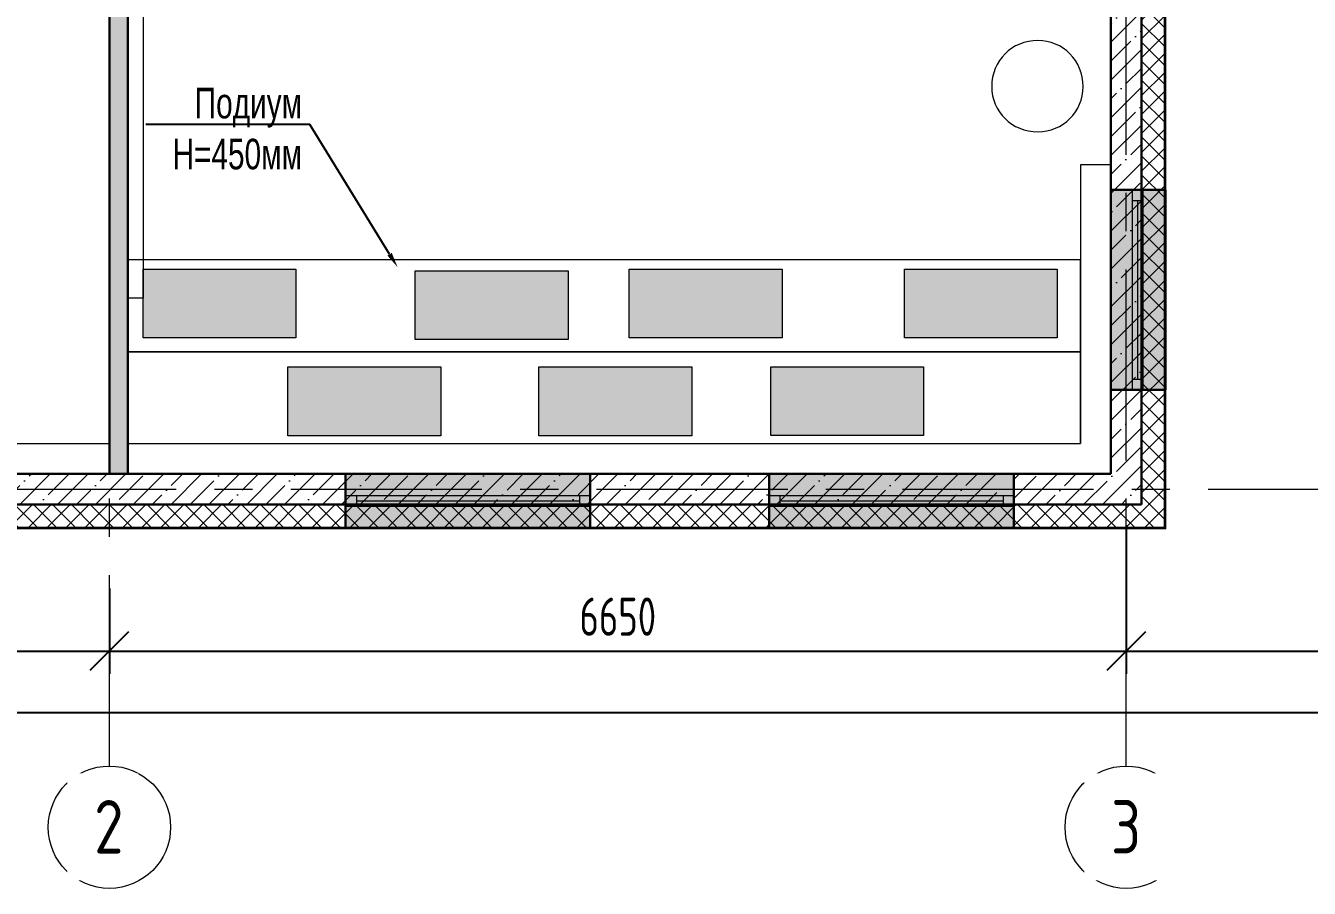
# Model space of a CAD drawing. Header units: millimetres. Extents: x -13407 to 93998, y -2611 to 109271.
# Drawn here: x 5702 to 14098, y -2611 to 3033 of the extents above; entities that cross this region are included whole.
import ezdxf
from ezdxf import colors
from ezdxf.entities.mleader import LeaderData, LeaderLine
from ezdxf.math import Vec2, Vec3

# ---------------------------------------------------------------- set-up
doc = ezdxf.new("R2010")
doc.units = ezdxf.units.MM
doc.linetypes.add('CENTER', pattern=[2, 1.25, -0.25, 0.25, -0.25])
for name, color, linetype, lineweight in [('АР_Навесной фасад', 5, 'Continuous', 5), ('АР_Окна БЛОК', 250, 'Continuous', 13), ('АР_Оси', 193, 'Continuous', 9), ('АР_Оси размеры', 164, 'Continuous', 9), ('АР_Перегородки газоблок', 165, 'Continuous', 30), ('АР_Перегородки газоблок_Штрих', 165, 'Continuous', 5), ('АР_Подоконники', 163, 'Continuous', 9), ('АР_Сущ Несущая стена', 202, 'Continuous', 30), ('АР_Утеплитель', 250, 'Continuous', 9), ('АР_Штриховка монолит', 250, 'Continuous', 9), ('ТХ_мебель передв', 250, 'Continuous', 13), ('ТХ_мебель_стац', 250, 'Continuous', 13)]:
    doc.layers.add(name, color=color, linetype=linetype, lineweight=lineweight)
doc.layers.add('ТХ_привязка ТХ', color=7, linetype='Continuous', true_color=0x163d5c)
doc.styles.add('Arial Narrow_6', font='ARIALN.TTF', dxfattribs={"width": 0.85, "height": 200})
doc.styles.add('ГОСТ 2.304', font='isocpeur.ttf', dxfattribs={"width": 0.7})
doc.dimstyles.new('СПДС', dxfattribs={"dimscale": 100, "dimtxt": 2.5, "dimasz": 2.5, "dimexe": 1.5, "dimexo": 0, "dimgap": 1, "dimtad": 1, "dimdec": 0, "dimrnd": 1, "dimtxsty": 'ГОСТ 2.304', "dimblk": 'OBLIQUE', "dimcen": 2.5, "dimdle": 1.5, "dimadec": 0, "dimazin": 2, "dimtfac": 0.75, "dimtdec": 0, "dimtmove": 1, "dimatfit": 3, "dimfxl": 1, "dimtolj": 1, "dimarcsym": 1})

# ---------------------------------------------------------------- blocks, each defined once
blk = doc.blocks.new('*U158')
h = blk.add_hatch(color=253)
h.dxf.hatch_style = 1
h.paths.add_polyline_path([(-1600, -140), (0, -140), (0, 220), (-1600, 220)])
at = {"color": 253, "lineweight": 30}
for p, q in [((-1600, -140), (-1600, 220)), ((0, -140), (0, 220))]:
    blk.add_line(p, q, dxfattribs=at)
at = {"color": 253}
for p, q in [((0, 220), (-1600, 220)), ((-1600, 70), (0, 70)), ((-1600, 0), (0, 0)), ((-1530, 0), (-1530, 70)), ((-1530, 35), (-70, 35)), ((-70, 0), (-70, 70)), ((-1600, -140), (0, -140)), ((-1600, -140), (-1600, -140)), ((-1600, -140), (-1600, -140)), ((0, -140), (0, -140)), ((0, -140), (0, -140))]:
    blk.add_line(p, q, dxfattribs=at)
blk = doc.blocks.new('*U159')
h = blk.add_hatch(color=253)
h.dxf.hatch_style = 1
h.paths.add_polyline_path([(-1600, -140), (0, -140), (0, 220), (-1600, 220)])
at = {"color": 253, "lineweight": 30}
for p, q in [((-1600, -140), (-1600, 220)), ((0, -140), (0, 220))]:
    blk.add_line(p, q, dxfattribs=at)
at = {"color": 253}
for p, q in [((0, 220), (-1600, 220)), ((-1600, 70), (0, 70)), ((-1600, 0), (0, 0)), ((-1530, 0), (-1530, 70)), ((-1530, 35), (-70, 35)), ((-70, 0), (-70, 70)), ((-1600, -140), (0, -140)), ((-1600, -140), (-1600, -140)), ((-1600, -140), (-1600, -140)), ((0, -140), (0, -140)), ((0, -140), (0, -140))]:
    blk.add_line(p, q, dxfattribs=at)
blk = doc.blocks.new('*U160')
h = blk.add_hatch(color=253)
h.dxf.hatch_style = 1
h.paths.add_polyline_path([(-1310, -140), (0, -140), (0, 220), (-1310, 220)])
at = {"color": 253, "lineweight": 30}
for p, q in [((-1310, -140), (-1310, 220)), ((0, -140), (0, 220))]:
    blk.add_line(p, q, dxfattribs=at)
at = {"color": 253}
for p, q in [((0, 220), (-1310, 220)), ((-1310, 70), (0, 70)), ((-1310, 0), (0, 0)), ((-1240, 0), (-1240, 70)), ((-1240, 35), (-70, 35)), ((-70, 0), (-70, 70)), ((-1310, -140), (0, -140)), ((-1310, -140), (-1310, -140)), ((-1310, -140), (-1310, -140)), ((0, -140), (0, -140)), ((0, -140), (0, -140))]:
    blk.add_line(p, q, dxfattribs=at)
blk = doc.blocks.new('_Oblique')
at = {"color": 253, "linetype": 'ByBlock', "lineweight": -2}
blk.add_line((-0.5, -0.5), (0.5, 0.5), dxfattribs=at)
blk = doc.blocks.new('*D168')
at = {"layer": 'АР_Оси размеры', "color": 253, "lineweight": -2, "ltscale": 100, "transparency": 16777216}
for p, q in [((0, -648.7), (0, -1208.6)), ((6250, -648.7), (6250, -1208.6)), ((-150, -1058.6), (6400, -1058.6))]:
    blk.add_line(p, q, dxfattribs=at)
at = {"layer": 'АР_Оси размеры', "color": 253, "lineweight": -2, "ltscale": 100, "transparency": 16777216, "xscale": 250, "yscale": 250, "zscale": 250, "rotation": 180}
blk.add_blockref('_Oblique', (0, -1058.6), dxfattribs=at)
at = {"layer": 'АР_Оси размеры', "color": 253, "lineweight": -2, "ltscale": 100, "transparency": 16777216, "xscale": 250, "yscale": 250, "zscale": 250}
blk.add_blockref('_Oblique', (6250, -1058.6), dxfattribs=at)
at = {"layer": 'АР_Оси размеры', "color": 253, "ltscale": 100, "transparency": 16777216, "insert": (3125, -833.6), "char_height": 250, "attachment_point": 5, "style": 'ГОСТ 2.304'}
blk.add_mtext('\\A1;6250', dxfattribs=at)
blk = doc.blocks.new('*D169')
at = {"layer": 'АР_Оси размеры', "color": 253, "lineweight": -2, "ltscale": 100, "transparency": 16777216}
for p, q in [((12900, -234.8), (12900, -1208.6)), ((6250, -648.7), (6250, -1208.6)), ((6100, -1058.6), (13050, -1058.6))]:
    blk.add_line(p, q, dxfattribs=at)
at = {"layer": 'АР_Оси размеры', "color": 253, "lineweight": -2, "ltscale": 100, "transparency": 16777216, "xscale": 250, "yscale": 250, "zscale": 250, "rotation": 180}
blk.add_blockref('_Oblique', (6250, -1058.6), dxfattribs=at)
at = {"layer": 'АР_Оси размеры', "color": 253, "lineweight": -2, "ltscale": 100, "transparency": 16777216, "xscale": 250, "yscale": 250, "zscale": 250}
blk.add_blockref('_Oblique', (12900, -1058.6), dxfattribs=at)
at = {"layer": 'АР_Оси размеры', "color": 253, "ltscale": 100, "transparency": 16777216, "insert": (9575, -833.6), "char_height": 250, "attachment_point": 5, "style": 'ГОСТ 2.304'}
blk.add_mtext('\\A1;6650', dxfattribs=at)
blk = doc.blocks.new('*D170')
at = {"layer": 'АР_Оси размеры', "color": 253, "lineweight": -2, "ltscale": 100, "transparency": 16777216}
for p, q in [((12900, -234.8), (12900, -1208.6)), ((17165, -234.8), (17165, -1208.6)), ((12750, -1058.6), (17315, -1058.6))]:
    blk.add_line(p, q, dxfattribs=at)
at = {"layer": 'АР_Оси размеры', "color": 253, "lineweight": -2, "ltscale": 100, "transparency": 16777216, "xscale": 250, "yscale": 250, "zscale": 250, "rotation": 180}
blk.add_blockref('_Oblique', (12900, -1058.6), dxfattribs=at)
at = {"layer": 'АР_Оси размеры', "color": 253, "lineweight": -2, "ltscale": 100, "transparency": 16777216, "xscale": 250, "yscale": 250, "zscale": 250}
blk.add_blockref('_Oblique', (17165, -1058.6), dxfattribs=at)
at = {"layer": 'АР_Оси размеры', "color": 253, "ltscale": 100, "transparency": 16777216, "insert": (15032.5, -833.6), "char_height": 250, "attachment_point": 5, "style": 'ГОСТ 2.304'}
blk.add_mtext('\\A1;4265', dxfattribs=at)
blk = doc.blocks.new('*D199')
at = {"layer": 'АР_Оси размеры', "color": 253, "lineweight": -2, "ltscale": 100, "transparency": 16777216}
for p, q in [((0, -1786.3), (0, -1310.7)), ((68415, -1786.3), (68415, -1310.7)), ((-150, -1460.7), (68565, -1460.7))]:
    blk.add_line(p, q, dxfattribs=at)
at = {"layer": 'АР_Оси размеры', "color": 253, "lineweight": -2, "ltscale": 100, "transparency": 16777216, "xscale": 250, "yscale": 250, "zscale": 250, "rotation": 180}
blk.add_blockref('_Oblique', (0, -1460.7), dxfattribs=at)
at = {"layer": 'АР_Оси размеры', "color": 253, "lineweight": -2, "ltscale": 100, "transparency": 16777216, "xscale": 250, "yscale": 250, "zscale": 250}
blk.add_blockref('_Oblique', (68415, -1460.7), dxfattribs=at)
at = {"layer": 'АР_Оси размеры', "color": 253, "ltscale": 100, "transparency": 16777216, "insert": (34207.5, -1235.7), "char_height": 250, "attachment_point": 5, "style": 'ГОСТ 2.304'}
blk.add_mtext('\\A1;68415', dxfattribs=at)
blk = doc.blocks.new('У012')
at = {"layer": 'ТХ_мебель передв', "color": 253}
blk.add_open_spline([(-181454, 44963.5, -0.6), (-181454, 44799.5, -0.6), (-181586.3, 44667.2, -0.6), (-181750.4, 44667.2, -0.6), (-181919.7, 44667.2, -0.6), (-182052, 44799.5, -0.6), (-182052, 44963.5, -0.6), (-182052, 45132.9, -0.6), (-181919.7, 45265.2, -0.6), (-181750.4, 45265.2, -0.6), (-181586.3, 45265.2, -0.6), (-181454, 45132.9, -0.6), (-181454, 44963.5, -0.6)], degree=3, knots=[0, 0, 0, 0, 1, 1, 1, 2, 2, 2, 3, 3, 3, 4, 4, 4, 4], dxfattribs=at)

msp = doc.modelspace()

# ---------------------------------------------------------------- hatches: boundary and pattern name
at = {"layer": 'АР_Перегородки газоблок_Штрих', "ltscale": 100}
h = msp.add_hatch(dxfattribs=at)
h.set_pattern_fill('AR-CONC', color=253, scale=30)
h.set_pattern_definition([(50, (-195010.61, -55205.68), (215.17805, -18.82564), [22.5, -247.5]), (355, (-195010.61, -55205.68), (-41.6254, 225.65764), [18, -198]), (100.45144, (-194992.68, -55207.25), (173.55265, 206.832), [19.12206, -210.34263]), (46.1842, (-195010.61, -55145.68), (320.1724, -49.6558), [33.75, -371.25]), (96.63564, (-194983.93, -55149.82), (280.3986, 292.2356), [28.6831, -315.51413]), (351.18416, (-195010.6, -55145.68), (280.3986, 292.2356), [27, -297]), (21, (-194980.61, -55160.68), (179.07212, -120.78567), [22.5, -247.5]), (326, (-194980.61, -55160.68), (72.9946, 217.54501), [18, -198]), (71.45144, (-194965.7, -55170.75), (252.06671, 96.75935), [19.12206, -210.34263]), (37.5, (-195010.615, -55205.68), (3.647957, 99.868156), [0, -195.6, 0, -201, 0, -198.75]), (7.5, (-195010.61, -55205.68), (78.92086, 118.323514), [0, -114.6, 0, -191.1, 0, -75.75]), (327.5, (-195077.515, -55205.68), (160.14673, -6.76646), [0, -75, 0, -234, 0, -310.5]), (317.5, (-195107.51, -55205.68), (174.95585, 30.031495), [0, -97.5, 0, -155.4, 0, -220.5])])
h.paths.add_polyline_path([(6250, 6250), (6250, 100), (6370, 100), (6370, 5730), (6370, 5730), (6370, 6250), (6370, 6250), (6370, 5850), (6370, 5850), (6370, 6250)])
at = {"layer": 'АР_Утеплитель', "ltscale": 100}
h = msp.add_hatch(dxfattribs=at)
h.set_pattern_fill('ANSI37', color=253, scale=700)
h.set_pattern_definition([(45, (-945096.63, 49153.53), (-61.871843, 61.871843), []), (135, (-945096.63, 49153.53), (-61.871843, -61.871843), [])])
h.paths.add_polyline_path([(-100, 9610), (6250, 9610), (6250, 27480), (11889.8, 27480), (11889.8, 27630), (6100, 27630), (6100, 9760), (-250, 9760), (-250, -250), (13150, -250), (13150, 6100), (21270, 6100), (21270, 11290), (29537.4, 11290), (29537.4, 11040), (29687.4, 11040), (29687.4, 11440), (21120, 11440), (21120, 6250), (13000, 6250), (13000, -100), (-100, -100)])
at = {"layer": 'АР_Штриховка монолит', "ltscale": 100}
h = msp.add_hatch(dxfattribs=at)
h.set_pattern_fill('ANSI35', color=253, scale=700)
h.set_pattern_definition([(45, (-944996.7, 49831.52), (-123.743687, 123.743687), []), (45, (-944872.95, 49831.52), (-123.743687, 123.743687), [218.75, -43.75, 0, -43.75])])
h.paths.add_polyline_path([(100, 9410), (-100, 9410), (-100, -100), (12053.2, -100), (12053.2, 100), (100, 100)])
h = msp.add_hatch(dxfattribs=at)
h.set_pattern_fill('ANSI35', color=253, scale=700)
h.set_pattern_definition([(45, (-956447.81, 109999.9), (-123.743687, 123.743687), []), (45, (-956324.07, 109999.9), (-123.743687, 123.743687), [218.75, -43.75, 0, -43.75])])
h.paths.add_polyline_path([(12180, 6250), (12800, 6250), (12800, 100), (12165, 100), (12165, -100), (13000, -100), (13000, 6250), (13025, 6250), (13025, 6450), (13025, 7050), (12825, 7050), (12825, 6550), (12180, 6550)])
at = {"layer": 'ТХ_мебель передв', "transparency": 33554508}
for points in [[(7470.1, 990.2), (6470, 990.2), (6470, 1440), (7470.1, 1440)], [(9249.7, 979.2), (8249.6, 979.2), (8249.6, 1429), (9249.7, 1429)], [(10649.5, 990.2), (9649.4, 990.2), (9649.4, 1440), (10649.5, 1440)], [(12449.4, 990.2), (11449.3, 990.2), (11449.3, 1440), (12449.4, 1440)], [(8417.3, 350.2), (7417.2, 350.2), (7417.2, 800), (8417.3, 800)], [(10058.3, 350.2), (9058.2, 350.2), (9058.2, 800), (10058.3, 800)], [(11575.2, 351.2), (10575, 351.2), (10575, 800), (11575.2, 800)]]:
    msp.add_hatch(color=253, dxfattribs=at).paths.add_polyline_path(points)

# ---------------------------------------------------------------- linework, layer by layer
at = {"layer": 'АР_Навесной фасад', "color": 253, "ltscale": 100}
for p, q in [((13150, -250), (13150, 6100)), ((13160, -260), (13160, 6090))]:
    msp.add_line(p, q, dxfattribs=at)
for points in [[(13150, -250), (-250, -250)], [(13160, -260), (-260, -260)]]:
    msp.add_lwpolyline(points, dxfattribs=at)
at = {"layer": 'АР_Оси', "color": 253, "linetype": 'CENTER', "ltscale": 1000}
for p, q in [((6250, -1811.3), (6250, 32072.7)), ((12900, -1811.3), (12900, 27571.3)), ((-12563.8, 0), (71033.4, 0))]:
    msp.add_line(p, q, dxfattribs=at)
at = {"layer": 'АР_Оси', "color": 253, "ltscale": 0.5}
for centre in [(6250, -2211.3), (12900, -2211.3)]:
    msp.add_circle(centre, 400, dxfattribs=at)
at = {"layer": 'АР_Перегородки газоблок', "color": 253, "ltscale": 100}
for points in [[(6250, 100), (6250, 6250)], [(6370, 6250), (6370, 100)]]:
    msp.add_lwpolyline(points, dxfattribs=at)
at = {"layer": 'АР_Подоконники', "color": 253, "ltscale": 100}
for p, q in [((12600, 2123.3), (12600, 300)), ((12800, 2123.3), (12600, 2123.3)), ((300, 300), (6250, 300)), ((6370, 300), (12600, 300))]:
    msp.add_line(p, q, dxfattribs=at)
at = {"layer": 'АР_Сущ Несущая стена', "color": 253, "ltscale": 100}
for p, q in [((12800, 100), (12800, 6250)), ((13000, -100), (13000, 6250)), ((100, 100), (12800, 100)), ((-100, -100), (13000, -100))]:
    msp.add_line(p, q, dxfattribs=at)
at = {"layer": 'ТХ_мебель передв', "color": 253, "ltscale": 100}
msp.add_line((9465, 300), (10495, 300), dxfattribs=at)
msp.add_lwpolyline([(6370.1, 6250), (6470.1, 6250), (6470.1, 1250), (6370.1, 1250)], close=True, dxfattribs=at)
at = {"layer": 'ТХ_мебель передв', "color": 253, "lineweight": 0}
for points in [[(7470.1, 990.2), (6470, 990.2), (6470, 1440), (7470.1, 1440)], [(9249.7, 979.2), (8249.6, 979.2), (8249.6, 1429), (9249.7, 1429)], [(10649.5, 990.2), (9649.4, 990.2), (9649.4, 1440), (10649.5, 1440)], [(12449.4, 990.2), (11449.3, 990.2), (11449.3, 1440), (12449.4, 1440)], [(8417.3, 350.2), (7417.2, 350.2), (7417.2, 800), (8417.3, 800)], [(10058.3, 350.2), (9058.2, 350.2), (9058.2, 800), (10058.3, 800)], [(11575.2, 351.2), (10575, 351.2), (10575, 800), (11575.2, 800)]]:
    msp.add_lwpolyline(points, close=True, dxfattribs=at)
at = {"layer": 'ТХ_мебель передв', "color": 253}
for points in [[(6470.1, 1440), (7470.1, 1440), (7470.1, 990.2), (6470.1, 990.2)], [(8249.7, 1429), (9249.7, 1429), (9249.7, 979.2), (8249.7, 979.2)], [(9649.4, 1440), (10649.4, 1440), (10649.5, 990.2), (9649.5, 990.2)], [(11449.3, 1440), (12449.3, 1440), (12449.4, 990.2), (11449.4, 990.2)], [(7417.2, 800), (8417.2, 800), (8417.3, 350.2), (7417.3, 350.2)], [(9058.2, 800), (10058.2, 800), (10058.3, 350.2), (9058.3, 350.2)], [(10575.2, 800), (11575.2, 800), (11575.2, 351.2), (10575.2, 351.2)]]:
    msp.add_lwpolyline(points, close=True, dxfattribs=at)
at = {"layer": 'ТХ_мебель_стац', "color": 253}
for points in [[(6370, 900), (12600, 900), (12600, 1500), (6370, 1500)], [(6370, 300), (12600, 300), (12600, 900), (6370, 900)]]:
    msp.add_lwpolyline(points, close=True, dxfattribs=at)

# ---------------------------------------------------------------- block references
at = {"layer": 'АР_Окна БЛОК', "color": 253, "xscale": -1}
for name, p, rotation in [('*U160', (12940, 1960), 270), ('*U158', (9395, -40), 180), ('*U159', (12165, -40), 180)]:
    msp.add_blockref(name, p, dxfattribs=dict(at, rotation=rotation))
at = {"layer": 'ТХ_мебель передв', "color": 253}
msp.add_blockref('У012', (194072.2, -42328.9, 0.6), dxfattribs=at)

# ---------------------------------------------------------------- dimensions: what is measured, and where the dimension line sits
at = {"layer": 'АР_Оси размеры', "color": 253, "ltscale": 100}
for base, p1, p2, picture, middle in [((12900, -1058.6), (6250, -648.7), (12900, -234.8), '*D169', (9575, -833.6)), ((17165, -1058.6), (12900, -234.8), (17165, -234.8), '*D170', (15032.5, -833.6)), ((6250, -1058.6), (0, -648.7), (6250, -648.7), '*D168', (3125, -833.6)), ((68415, -1460.7), (0, -1786.3), (68415, -1786.3), '*D199', (34207.5, -1235.7))]:
    dim = msp.add_linear_dim(base=base, p1=p1, p2=p2, dimstyle='СПДС', override={"dimclrd": 253, "dimclre": 253, "dimclrt": 253}, dxfattribs=at)
    dim.commit()
    dim.dimension.update_dxf_attribs({"geometry": picture, "text_midpoint": middle})

# ---------------------------------------------------------------- leaders
at = {"layer": 'ТХ_привязка ТХ', "color": 253}
ml = msp.add_multileader_mtext('Standard', dxfattribs=at)
ml.set_content('Подиум\\PН=450мм', color=253, style='Arial Narrow_6')
ml.set_leader_properties(color=253)
ml.build(insert=Vec2(0, 0))
ml.multileader.update_dxf_attribs({"text_left_attachment_type": 6, "text_right_attachment_type": 6, "dogleg_length": 50, "arrow_head_size": 100})
ctx = ml.context
ctx.base_point, ctx.char_height, ctx.arrow_head_size, ctx.landing_gap_size, ctx.plane_origin = Vec3(6690.9, 2386.6), 200, 100, 0.09, Vec3(8710.2, 1451.2)
ctx.left_attachment, ctx.right_attachment, ctx.text_align_type = 6, 6, 2
notes = []
notes.append((ctx, [(1, (1, 1, 0), (7560, 2386.6), (-1, 0), 50, [(0, [(8135, 1452.3)], 0, [])])]))
ctx.mtext.insert, ctx.mtext.alignment, ctx.mtext.flow_direction = Vec3(7509.9, 2626.6), 3, 5
for ctx, leaders in notes:
    for number, flags, end, landing, length, lines in leaders:
        leader = LeaderData()
        leader.index, (leader.has_last_leader_line, leader.has_dogleg_vector, leader.attachment_direction) = number, flags
        leader.last_leader_point, leader.dogleg_vector, leader.dogleg_length = Vec3(end), Vec3(landing), length
        for number, points, colour, breaks in lines:
            line = LeaderLine()
            line.index, line.vertices, line.color, line.breaks = number, Vec3.list(points), colors.encode_raw_color(colour), breaks
            leader.lines.append(line)
        ctx.leaders.append(leader)

# ---------------------------------------------------------------- next in the draw order: texts
at = {"layer": 'АР_Оси', "color": 253, "insert": (6150.2, -2033.5), "char_height": 350, "width": 114.629, "attachment_point": 1, "line_spacing_factor": 1.149209, "style": 'ГОСТ 2.304', "bg_fill": 2}
msp.add_mtext('{\\W0.8;2}', dxfattribs=at)
at = {"layer": 'АР_Оси', "color": 253, "insert": (12800.2, -2033.5), "char_height": 350, "attachment_point": 1, "line_spacing_factor": 1.149209, "style": 'ГОСТ 2.304', "bg_fill": 2}
msp.add_mtext('{\\W0.8;3}', dxfattribs=at)

doc.saveas('drawing.dxf')
